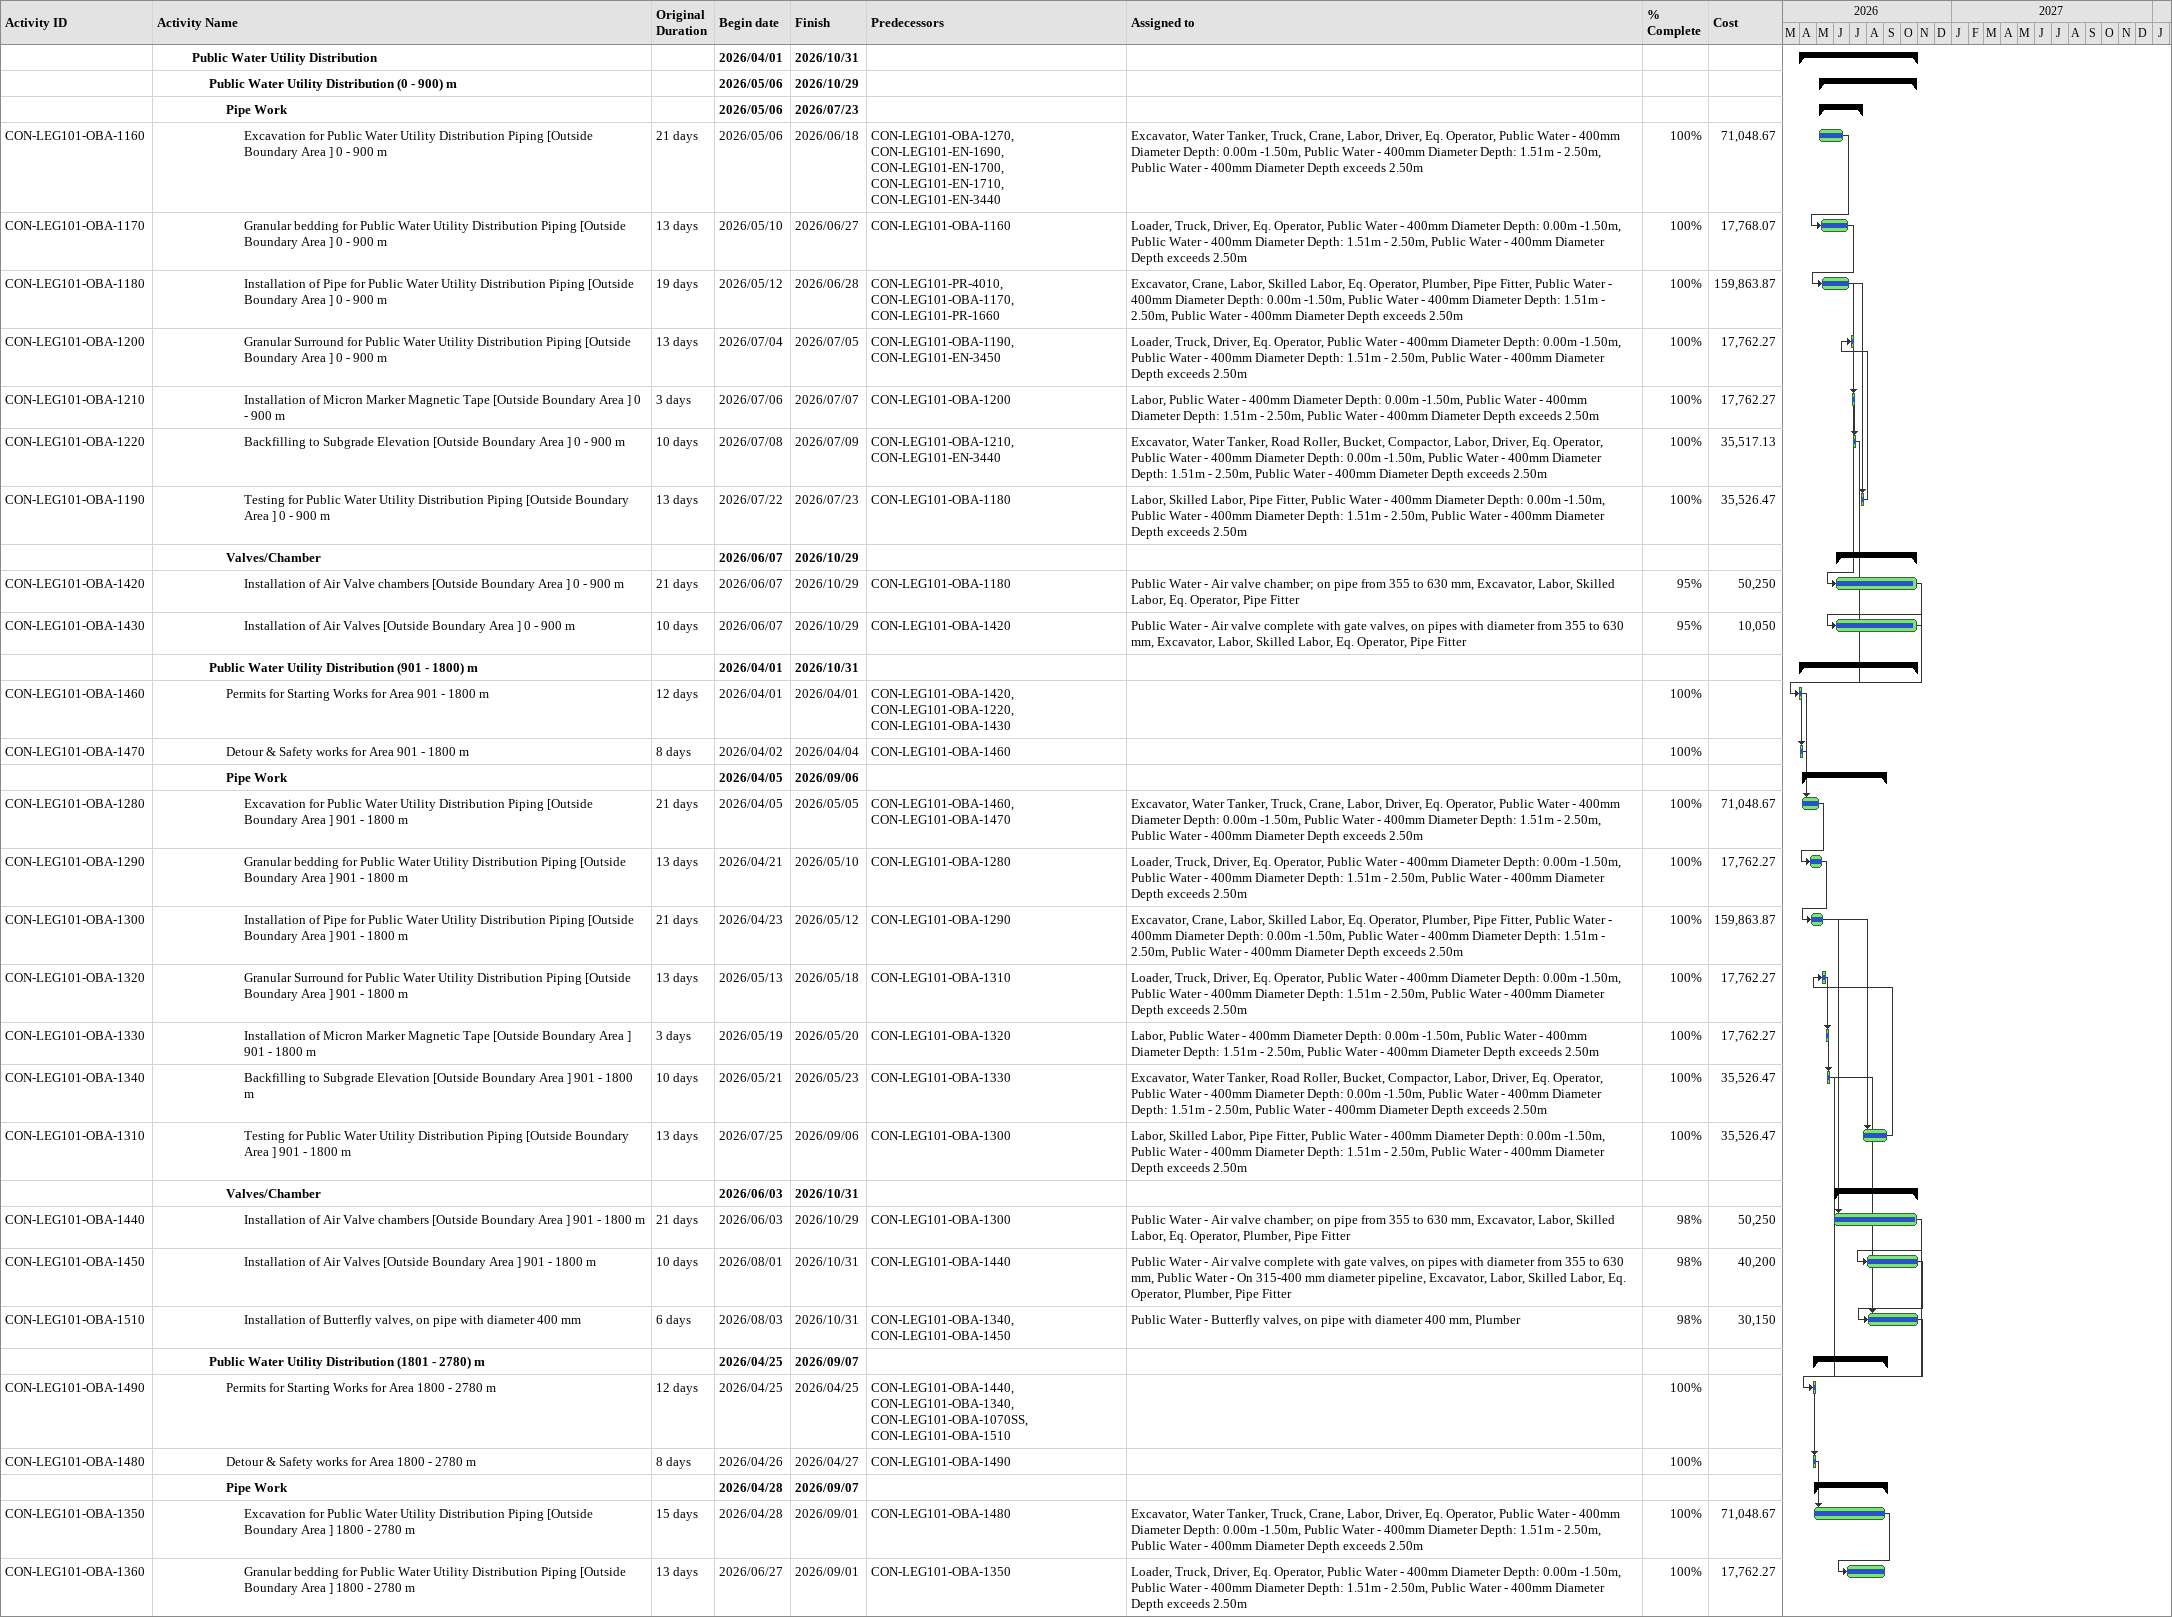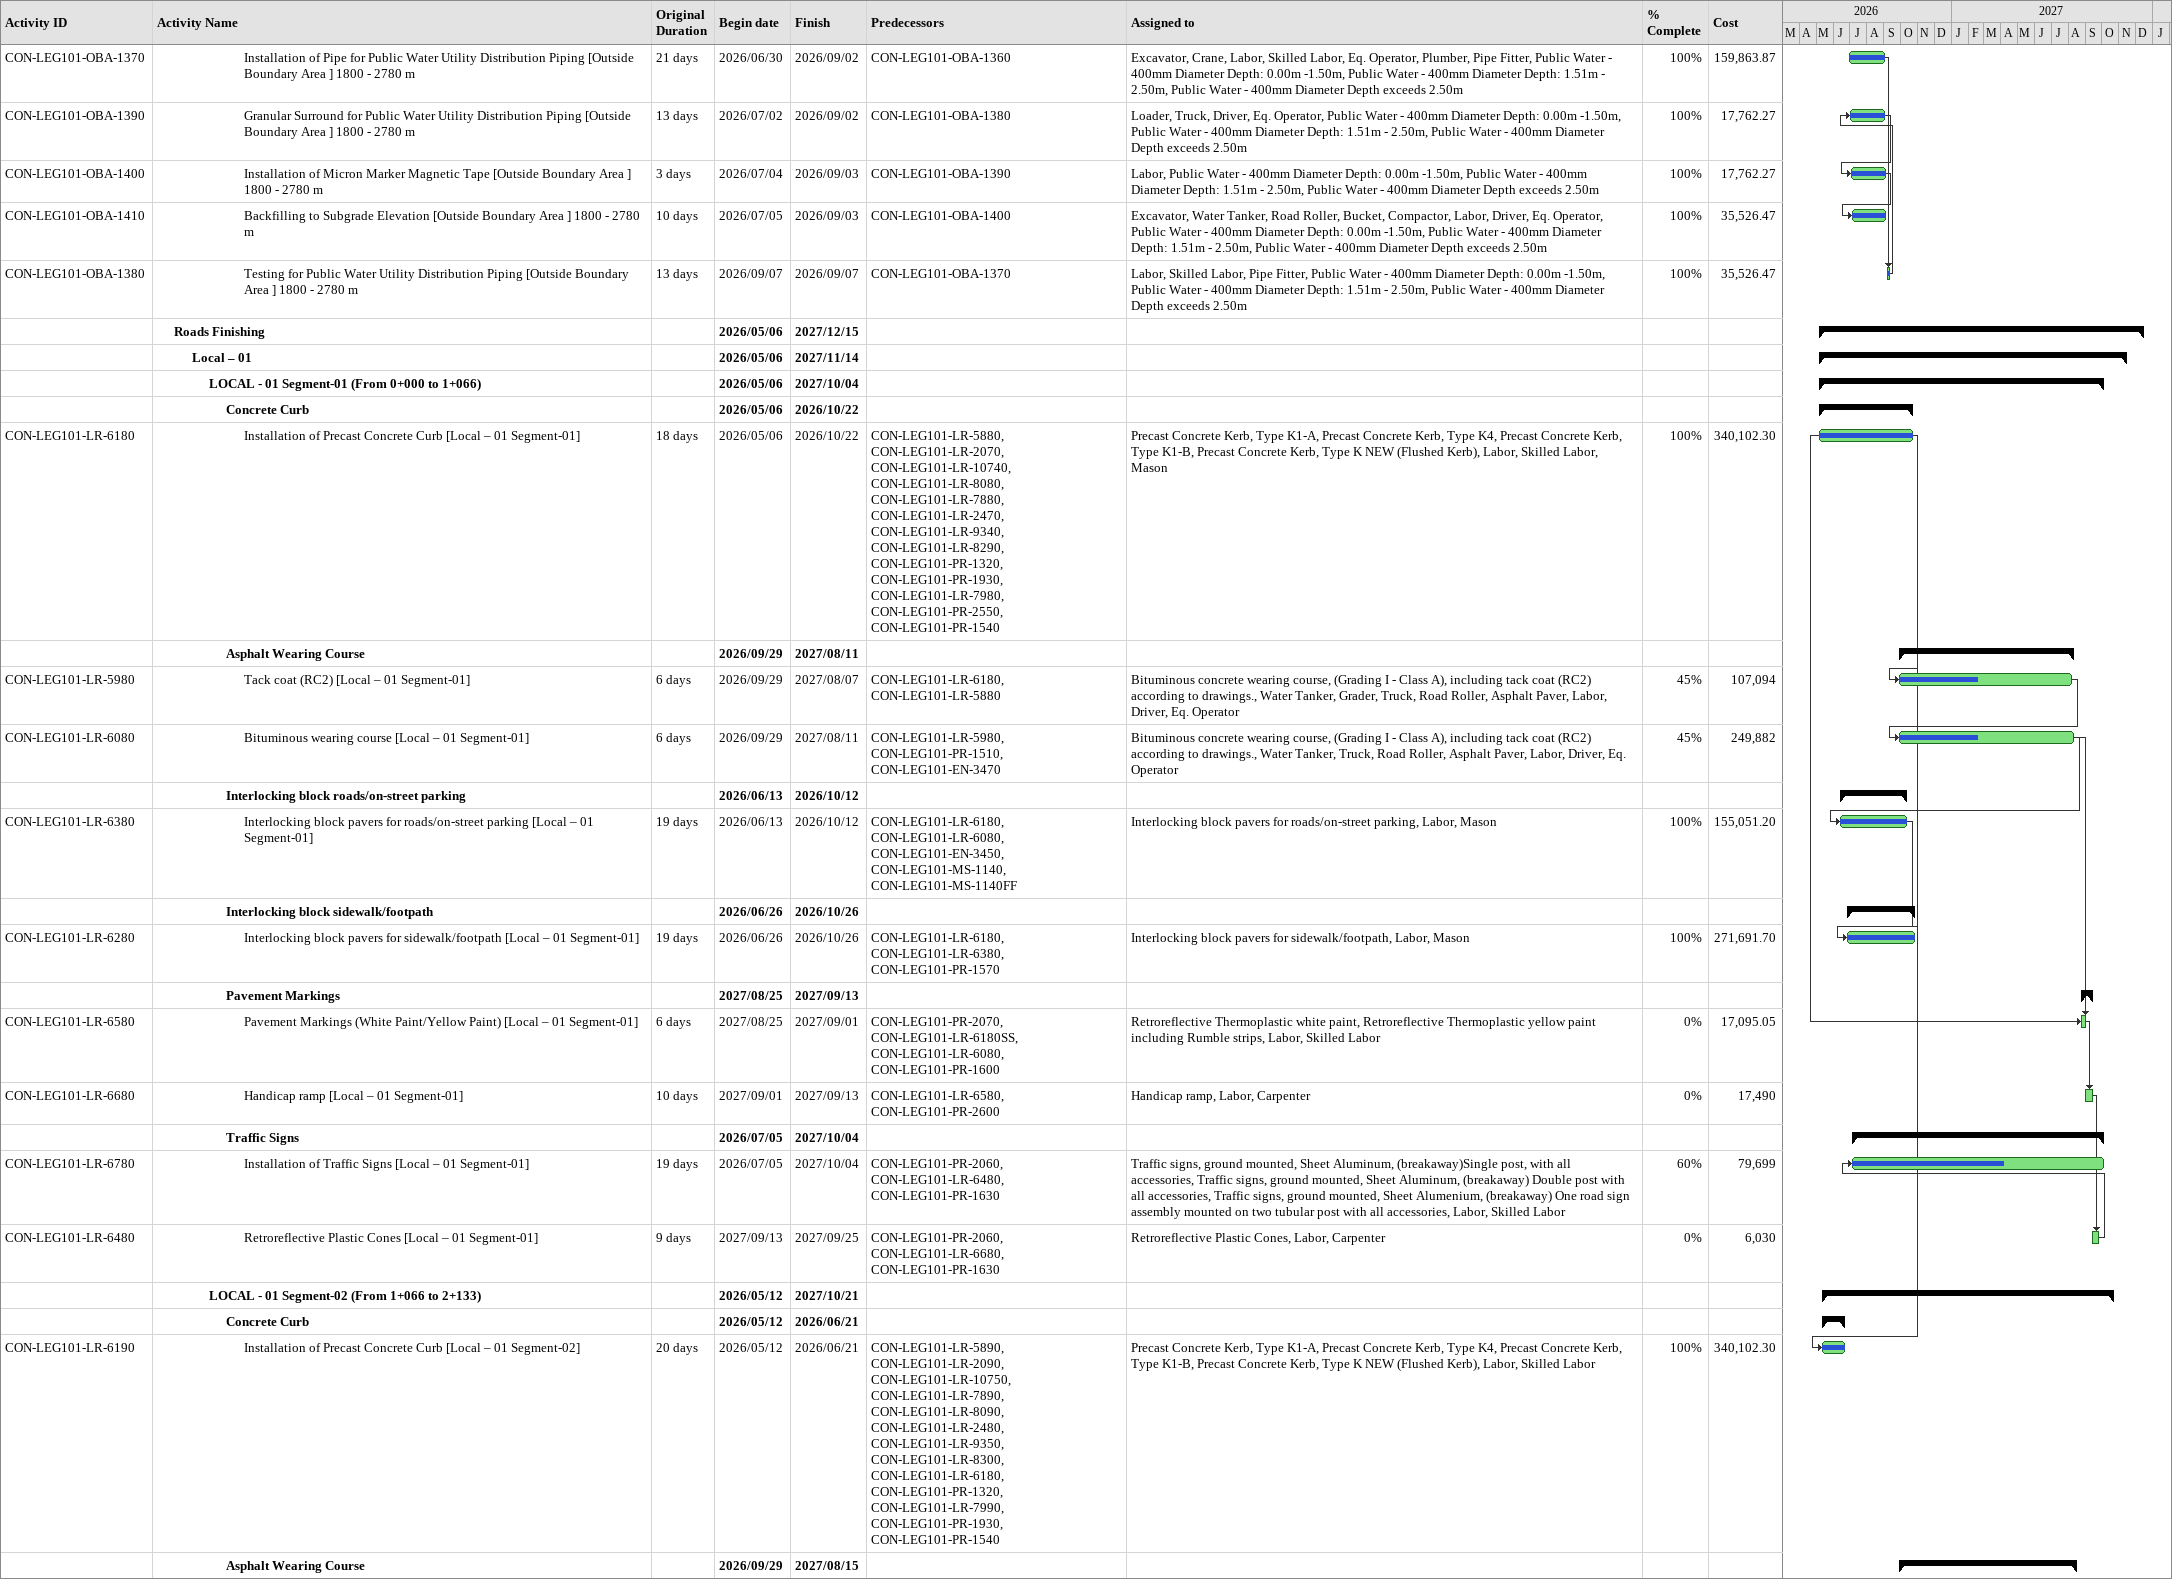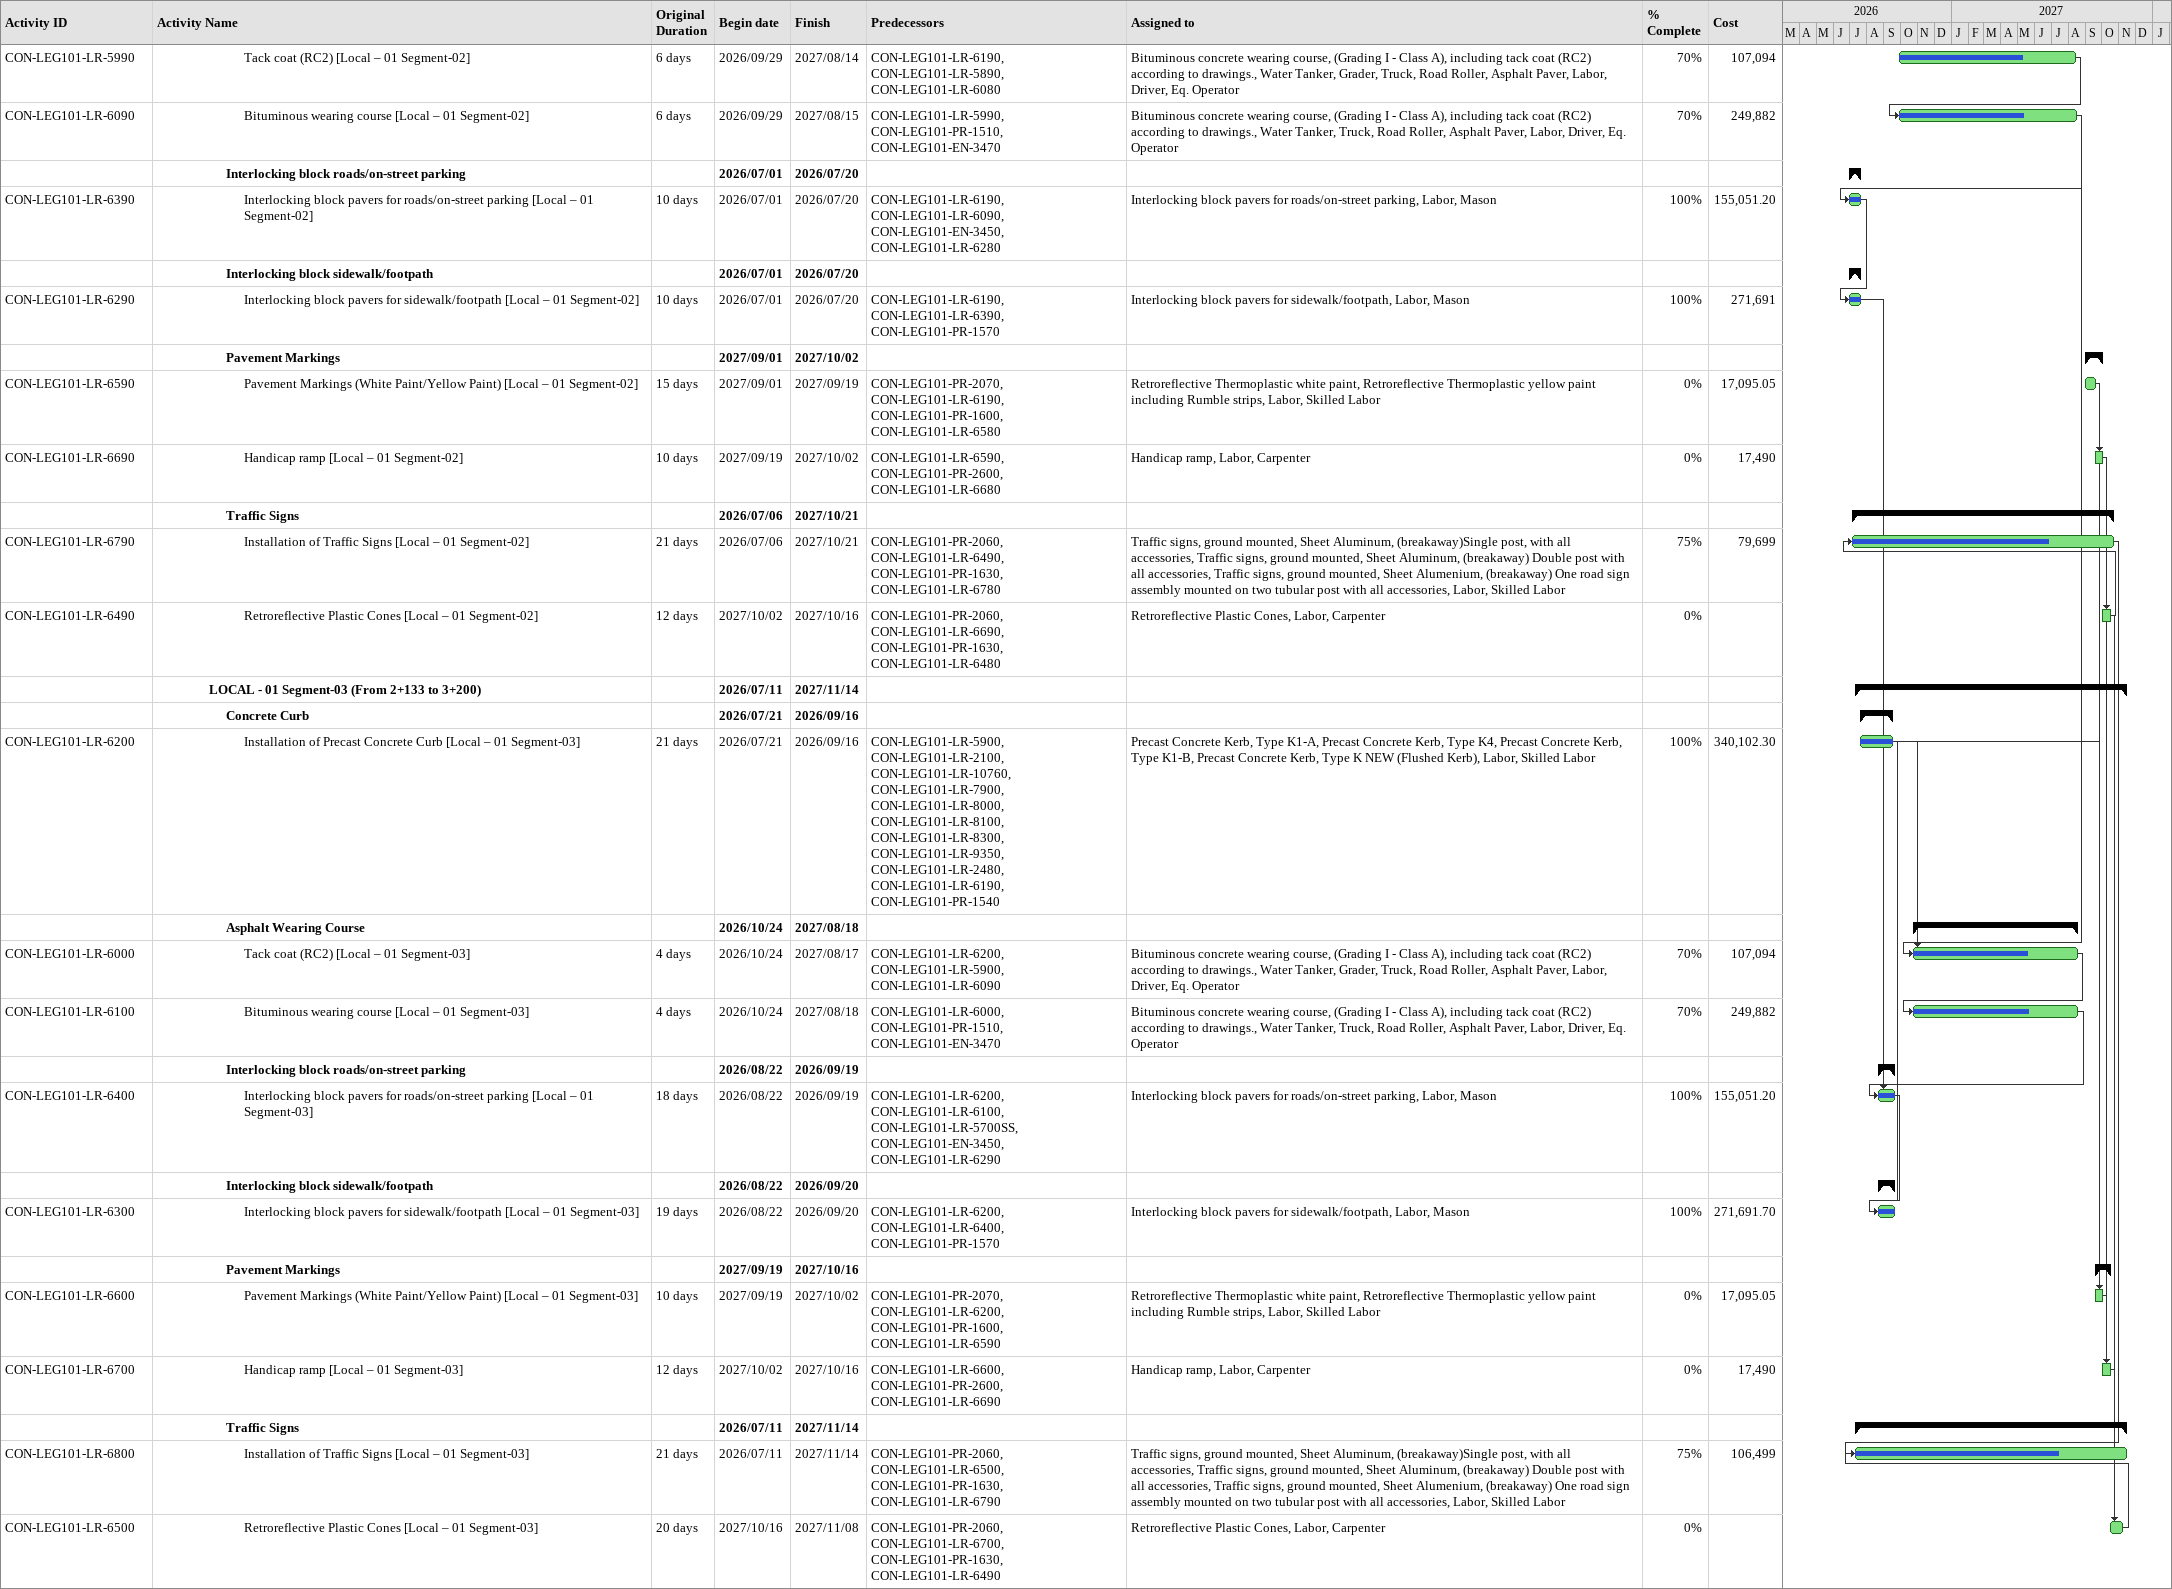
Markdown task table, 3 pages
| ID | Level | Task | Original duration | Start | Finish | Predecessors | Resources | % complete | Cost |
|---|---|---|---|---|---|---|---|---|---|
|  | 3 | **Public Water Utility Distribution** |  | 2026-04-01 | 2026-10-31 |  |  |  |  |
|  | 4 | **Public Water Utility Distribution (0 - 900) m** |  | 2026-05-06 | 2026-10-29 |  |  |  |  |
|  | 5 | **Pipe Work** |  | 2026-05-06 | 2026-07-23 |  |  |  |  |
| CON-LEG101-OBA-1160 | 6 | Excavation for Public Water Utility Distribution Piping [Outside Boundary Area ] 0 - 900 m | 21d | 2026-05-06 | 2026-06-18 | CON-LEG101-OBA-1270, CON-LEG101-EN-1690, CON-LEG101-EN-1700, CON-LEG101-EN-1710, CON-LEG101-EN-3440 | Excavator, Water Tanker, Truck, Crane, Labor, Driver, Eq. Operator, Public Water - 400mm Diameter Depth: 0.00m -1.50m, Public Water - 400mm Diameter Depth: 1.51m - 2.50m, Public Water - 400mm Diameter Depth exceeds 2.50m | 100 | 71048.67 |
| CON-LEG101-OBA-1170 | 6 | Granular bedding for Public Water Utility Distribution Piping [Outside Boundary Area ] 0 - 900 m | 13d | 2026-05-10 | 2026-06-27 | CON-LEG101-OBA-1160 | Loader, Truck, Driver, Eq. Operator, Public Water - 400mm Diameter Depth: 0.00m -1.50m, Public Water - 400mm Diameter Depth: 1.51m - 2.50m, Public Water - 400mm Diameter Depth exceeds 2.50m | 100 | 17768.07 |
| CON-LEG101-OBA-1180 | 6 | Installation of Pipe for Public Water Utility Distribution Piping [Outside Boundary Area ] 0 - 900 m | 19d | 2026-05-12 | 2026-06-28 | CON-LEG101-PR-4010, CON-LEG101-OBA-1170, CON-LEG101-PR-1660 | Excavator, Crane, Labor, Skilled Labor, Eq. Operator, Plumber, Pipe Fitter, Public Water - 400mm Diameter Depth: 0.00m -1.50m, Public Water - 400mm Diameter Depth: 1.51m - 2.50m, Public Water - 400mm Diameter Depth exceeds 2.50m | 100 | 159863.87 |
| CON-LEG101-OBA-1200 | 6 | Granular Surround for Public Water Utility Distribution Piping [Outside Boundary Area ] 0 - 900 m | 13d | 2026-07-04 | 2026-07-05 | CON-LEG101-OBA-1190, CON-LEG101-EN-3450 | Loader, Truck, Driver, Eq. Operator, Public Water - 400mm Diameter Depth: 0.00m -1.50m, Public Water - 400mm Diameter Depth: 1.51m - 2.50m, Public Water - 400mm Diameter Depth exceeds 2.50m | 100 | 17762.27 |
| CON-LEG101-OBA-1210 | 6 | Installation of Micron Marker Magnetic Tape [Outside Boundary Area ] 0 - 900 m | 3d | 2026-07-06 | 2026-07-07 | CON-LEG101-OBA-1200 | Labor, Public Water - 400mm Diameter Depth: 0.00m -1.50m, Public Water - 400mm Diameter Depth: 1.51m - 2.50m, Public Water - 400mm Diameter Depth exceeds 2.50m | 100 | 17762.27 |
| CON-LEG101-OBA-1220 | 6 | Backfilling to Subgrade Elevation [Outside Boundary Area ] 0 - 900 m | 10d | 2026-07-08 | 2026-07-09 | CON-LEG101-OBA-1210, CON-LEG101-EN-3440 | Excavator, Water Tanker, Road Roller, Bucket, Compactor, Labor, Driver, Eq. Operator, Public Water - 400mm Diameter Depth: 0.00m -1.50m, Public Water - 400mm Diameter Depth: 1.51m - 2.50m, Public Water - 400mm Diameter Depth exceeds 2.50m | 100 | 35517.13 |
| CON-LEG101-OBA-1190 | 6 | Testing for Public Water Utility Distribution Piping [Outside Boundary Area ] 0 - 900 m | 13d | 2026-07-22 | 2026-07-23 | CON-LEG101-OBA-1180 | Labor, Skilled Labor, Pipe Fitter, Public Water - 400mm Diameter Depth: 0.00m -1.50m, Public Water - 400mm Diameter Depth: 1.51m - 2.50m, Public Water - 400mm Diameter Depth exceeds 2.50m | 100 | 35526.47 |
|  | 5 | **Valves/Chamber** |  | 2026-06-07 | 2026-10-29 |  |  |  |  |
| CON-LEG101-OBA-1420 | 6 | Installation of Air Valve chambers [Outside Boundary Area ] 0 - 900 m | 21d | 2026-06-07 | 2026-10-29 | CON-LEG101-OBA-1180 | Public Water - Air valve chamber; on pipe from 355 to 630 mm, Excavator, Labor, Skilled Labor, Eq. Operator, Pipe Fitter | 95 | 50250 |
| CON-LEG101-OBA-1430 | 6 | Installation of Air Valves [Outside Boundary Area ] 0 - 900 m | 10d | 2026-06-07 | 2026-10-29 | CON-LEG101-OBA-1420 | Public Water - Air valve complete with gate valves, on pipes with diameter from 355 to 630 mm, Excavator, Labor, Skilled Labor, Eq. Operator, Pipe Fitter | 95 | 10050 |
|  | 4 | **Public Water Utility Distribution (901 - 1800) m** |  | 2026-04-01 | 2026-10-31 |  |  |  |  |
| CON-LEG101-OBA-1460 | 5 | Permits for Starting Works for Area 901 - 1800 m | 12d | 2026-04-01 | 2026-04-01 | CON-LEG101-OBA-1420, CON-LEG101-OBA-1220, CON-LEG101-OBA-1430 |  | 100 |  |
| CON-LEG101-OBA-1470 | 5 | Detour & Safety works for Area 901 - 1800 m | 8d | 2026-04-02 | 2026-04-04 | CON-LEG101-OBA-1460 |  | 100 |  |
|  | 5 | **Pipe Work** |  | 2026-04-05 | 2026-09-06 |  |  |  |  |
| CON-LEG101-OBA-1280 | 6 | Excavation for Public Water Utility Distribution Piping [Outside Boundary Area ] 901 - 1800 m | 21d | 2026-04-05 | 2026-05-05 | CON-LEG101-OBA-1460, CON-LEG101-OBA-1470 | Excavator, Water Tanker, Truck, Crane, Labor, Driver, Eq. Operator, Public Water - 400mm Diameter Depth: 0.00m -1.50m, Public Water - 400mm Diameter Depth: 1.51m - 2.50m, Public Water - 400mm Diameter Depth exceeds 2.50m | 100 | 71048.67 |
| CON-LEG101-OBA-1290 | 6 | Granular bedding for Public Water Utility Distribution Piping [Outside Boundary Area ] 901 - 1800 m | 13d | 2026-04-21 | 2026-05-10 | CON-LEG101-OBA-1280 | Loader, Truck, Driver, Eq. Operator, Public Water - 400mm Diameter Depth: 0.00m -1.50m, Public Water - 400mm Diameter Depth: 1.51m - 2.50m, Public Water - 400mm Diameter Depth exceeds 2.50m | 100 | 17762.27 |
| CON-LEG101-OBA-1300 | 6 | Installation of Pipe for Public Water Utility Distribution Piping [Outside Boundary Area ] 901 - 1800 m | 21d | 2026-04-23 | 2026-05-12 | CON-LEG101-OBA-1290 | Excavator, Crane, Labor, Skilled Labor, Eq. Operator, Plumber, Pipe Fitter, Public Water - 400mm Diameter Depth: 0.00m -1.50m, Public Water - 400mm Diameter Depth: 1.51m - 2.50m, Public Water - 400mm Diameter Depth exceeds 2.50m | 100 | 159863.87 |
| CON-LEG101-OBA-1320 | 6 | Granular Surround for Public Water Utility Distribution Piping [Outside Boundary Area ] 901 - 1800 m | 13d | 2026-05-13 | 2026-05-18 | CON-LEG101-OBA-1310 | Loader, Truck, Driver, Eq. Operator, Public Water - 400mm Diameter Depth: 0.00m -1.50m, Public Water - 400mm Diameter Depth: 1.51m - 2.50m, Public Water - 400mm Diameter Depth exceeds 2.50m | 100 | 17762.27 |
| CON-LEG101-OBA-1330 | 6 | Installation of Micron Marker Magnetic Tape [Outside Boundary Area ] 901 - 1800 m | 3d | 2026-05-19 | 2026-05-20 | CON-LEG101-OBA-1320 | Labor, Public Water - 400mm Diameter Depth: 0.00m -1.50m, Public Water - 400mm Diameter Depth: 1.51m - 2.50m, Public Water - 400mm Diameter Depth exceeds 2.50m | 100 | 17762.27 |
| CON-LEG101-OBA-1340 | 6 | Backfilling to Subgrade Elevation [Outside Boundary Area ] 901 - 1800 m | 10d | 2026-05-21 | 2026-05-23 | CON-LEG101-OBA-1330 | Excavator, Water Tanker, Road Roller, Bucket, Compactor, Labor, Driver, Eq. Operator, Public Water - 400mm Diameter Depth: 0.00m -1.50m, Public Water - 400mm Diameter Depth: 1.51m - 2.50m, Public Water - 400mm Diameter Depth exceeds 2.50m | 100 | 35526.47 |
| CON-LEG101-OBA-1310 | 6 | Testing for Public Water Utility Distribution Piping [Outside Boundary Area ] 901 - 1800 m | 13d | 2026-07-25 | 2026-09-06 | CON-LEG101-OBA-1300 | Labor, Skilled Labor, Pipe Fitter, Public Water - 400mm Diameter Depth: 0.00m -1.50m, Public Water - 400mm Diameter Depth: 1.51m - 2.50m, Public Water - 400mm Diameter Depth exceeds 2.50m | 100 | 35526.47 |
|  | 5 | **Valves/Chamber** |  | 2026-06-03 | 2026-10-31 |  |  |  |  |
| CON-LEG101-OBA-1440 | 6 | Installation of Air Valve chambers [Outside Boundary Area ] 901 - 1800 m | 21d | 2026-06-03 | 2026-10-29 | CON-LEG101-OBA-1300 | Public Water - Air valve chamber; on pipe from 355 to 630 mm, Excavator, Labor, Skilled Labor, Eq. Operator, Plumber, Pipe Fitter | 98 | 50250 |
| CON-LEG101-OBA-1450 | 6 | Installation of Air Valves [Outside Boundary Area ] 901 - 1800 m | 10d | 2026-08-01 | 2026-10-31 | CON-LEG101-OBA-1440 | Public Water - Air valve complete with gate valves, on pipes with diameter from 355 to 630 mm, Public Water - On 315-400 mm diameter pipeline, Excavator, Labor, Skilled Labor, Eq. Operator, Plumber, Pipe Fitter | 98 | 40200 |
| CON-LEG101-OBA-1510 | 6 | Installation of Butterfly valves, on pipe with diameter 400 mm | 6d | 2026-08-03 | 2026-10-31 | CON-LEG101-OBA-1340, CON-LEG101-OBA-1450 | Public Water - Butterfly valves, on pipe with diameter 400 mm, Plumber | 98 | 30150 |
|  | 4 | **Public Water Utility Distribution (1801 - 2780) m** |  | 2026-04-25 | 2026-09-07 |  |  |  |  |
| CON-LEG101-OBA-1490 | 5 | Permits for Starting Works for Area 1800 - 2780 m | 12d | 2026-04-25 | 2026-04-25 | CON-LEG101-OBA-1440, CON-LEG101-OBA-1340, CON-LEG101-OBA-1070SS, CON-LEG101-OBA-1510 |  | 100 |  |
| CON-LEG101-OBA-1480 | 5 | Detour & Safety works for Area 1800 - 2780 m | 8d | 2026-04-26 | 2026-04-27 | CON-LEG101-OBA-1490 |  | 100 |  |
|  | 5 | **Pipe Work** |  | 2026-04-28 | 2026-09-07 |  |  |  |  |
| CON-LEG101-OBA-1350 | 6 | Excavation for Public Water Utility Distribution Piping [Outside Boundary Area ] 1800 - 2780 m | 15d | 2026-04-28 | 2026-09-01 | CON-LEG101-OBA-1480 | Excavator, Water Tanker, Truck, Crane, Labor, Driver, Eq. Operator, Public Water - 400mm Diameter Depth: 0.00m -1.50m, Public Water - 400mm Diameter Depth: 1.51m - 2.50m, Public Water - 400mm Diameter Depth exceeds 2.50m | 100 | 71048.67 |
| CON-LEG101-OBA-1360 | 6 | Granular bedding for Public Water Utility Distribution Piping [Outside Boundary Area ] 1800 - 2780 m | 13d | 2026-06-27 | 2026-09-01 | CON-LEG101-OBA-1350 | Loader, Truck, Driver, Eq. Operator, Public Water - 400mm Diameter Depth: 0.00m -1.50m, Public Water - 400mm Diameter Depth: 1.51m - 2.50m, Public Water - 400mm Diameter Depth exceeds 2.50m | 100 | 17762.27 |
| CON-LEG101-OBA-1370 | 6 | Installation of Pipe for Public Water Utility Distribution Piping [Outside Boundary Area ] 1800 - 2780 m | 21d | 2026-06-30 | 2026-09-02 | CON-LEG101-OBA-1360 | Excavator, Crane, Labor, Skilled Labor, Eq. Operator, Plumber, Pipe Fitter, Public Water - 400mm Diameter Depth: 0.00m -1.50m, Public Water - 400mm Diameter Depth: 1.51m - 2.50m, Public Water - 400mm Diameter Depth exceeds 2.50m | 100 | 159863.87 |
| CON-LEG101-OBA-1390 | 6 | Granular Surround for Public Water Utility Distribution Piping [Outside Boundary Area ] 1800 - 2780 m | 13d | 2026-07-02 | 2026-09-02 | CON-LEG101-OBA-1380 | Loader, Truck, Driver, Eq. Operator, Public Water - 400mm Diameter Depth: 0.00m -1.50m, Public Water - 400mm Diameter Depth: 1.51m - 2.50m, Public Water - 400mm Diameter Depth exceeds 2.50m | 100 | 17762.27 |
| CON-LEG101-OBA-1400 | 6 | Installation of Micron Marker Magnetic Tape [Outside Boundary Area ] 1800 - 2780 m | 3d | 2026-07-04 | 2026-09-03 | CON-LEG101-OBA-1390 | Labor, Public Water - 400mm Diameter Depth: 0.00m -1.50m, Public Water - 400mm Diameter Depth: 1.51m - 2.50m, Public Water - 400mm Diameter Depth exceeds 2.50m | 100 | 17762.27 |
| CON-LEG101-OBA-1410 | 6 | Backfilling to Subgrade Elevation [Outside Boundary Area ] 1800 - 2780 m | 10d | 2026-07-05 | 2026-09-03 | CON-LEG101-OBA-1400 | Excavator, Water Tanker, Road Roller, Bucket, Compactor, Labor, Driver, Eq. Operator, Public Water - 400mm Diameter Depth: 0.00m -1.50m, Public Water - 400mm Diameter Depth: 1.51m - 2.50m, Public Water - 400mm Diameter Depth exceeds 2.50m | 100 | 35526.47 |
| CON-LEG101-OBA-1380 | 6 | Testing for Public Water Utility Distribution Piping [Outside Boundary Area ] 1800 - 2780 m | 13d | 2026-09-07 | 2026-09-07 | CON-LEG101-OBA-1370 | Labor, Skilled Labor, Pipe Fitter, Public Water - 400mm Diameter Depth: 0.00m -1.50m, Public Water - 400mm Diameter Depth: 1.51m - 2.50m, Public Water - 400mm Diameter Depth exceeds 2.50m | 100 | 35526.47 |
|  | 2 | **Roads Finishing** |  | 2026-05-06 | 2027-12-15 |  |  |  |  |
|  | 3 | **Local – 01** |  | 2026-05-06 | 2027-11-14 |  |  |  |  |
|  | 4 | **LOCAL - 01 Segment-01 (From 0+000 to 1+066)** |  | 2026-05-06 | 2027-10-04 |  |  |  |  |
|  | 5 | **Concrete Curb** |  | 2026-05-06 | 2026-10-22 |  |  |  |  |
| CON-LEG101-LR-6180 | 6 | Installation of Precast Concrete Curb [Local – 01 Segment-01] | 18d | 2026-05-06 | 2026-10-22 | CON-LEG101-LR-5880, CON-LEG101-LR-2070, CON-LEG101-LR-10740, CON-LEG101-LR-8080, CON-LEG101-LR-7880, CON-LEG101-LR-2470, CON-LEG101-LR-9340, CON-LEG101-LR-8290, CON-LEG101-PR-1320, CON-LEG101-PR-1930, CON-LEG101-LR-7980, CON-LEG101-PR-2550, CON-LEG101-PR-1540 | Precast Concrete Kerb, Type K1-A, Precast Concrete Kerb, Type K4, Precast Concrete Kerb, Type K1-B, Precast Concrete Kerb, Type K NEW (Flushed Kerb), Labor, Skilled Labor, Mason | 100 | 340102.30 |
|  | 5 | **Asphalt Wearing Course** |  | 2026-09-29 | 2027-08-11 |  |  |  |  |
| CON-LEG101-LR-5980 | 6 | Tack coat (RC2) [Local – 01 Segment-01] | 6d | 2026-09-29 | 2027-08-07 | CON-LEG101-LR-6180, CON-LEG101-LR-5880 | Bituminous concrete wearing course, (Grading I - Class A), including tack coat (RC2) according to drawings., Water Tanker, Grader, Truck, Road Roller, Asphalt Paver, Labor, Driver, Eq. Operator | 45 | 107094 |
| CON-LEG101-LR-6080 | 6 | Bituminous wearing course [Local – 01 Segment-01] | 6d | 2026-09-29 | 2027-08-11 | CON-LEG101-LR-5980, CON-LEG101-PR-1510, CON-LEG101-EN-3470 | Bituminous concrete wearing course, (Grading I - Class A), including tack coat (RC2) according to drawings., Water Tanker, Truck, Road Roller, Asphalt Paver, Labor, Driver, Eq. Operator | 45 | 249882 |
|  | 5 | **Interlocking block roads/on-street parking** |  | 2026-06-13 | 2026-10-12 |  |  |  |  |
| CON-LEG101-LR-6380 | 6 | Interlocking block pavers for roads/on-street parking [Local – 01 Segment-01] | 19d | 2026-06-13 | 2026-10-12 | CON-LEG101-LR-6180, CON-LEG101-LR-6080, CON-LEG101-EN-3450, CON-LEG101-MS-1140, CON-LEG101-MS-1140FF | Interlocking block pavers for roads/on-street parking, Labor, Mason | 100 | 155051.20 |
|  | 5 | **Interlocking block sidewalk/footpath** |  | 2026-06-26 | 2026-10-26 |  |  |  |  |
| CON-LEG101-LR-6280 | 6 | Interlocking block pavers for sidewalk/footpath [Local – 01 Segment-01] | 19d | 2026-06-26 | 2026-10-26 | CON-LEG101-LR-6180, CON-LEG101-LR-6380, CON-LEG101-PR-1570 | Interlocking block pavers for sidewalk/footpath, Labor, Mason | 100 | 271691.70 |
|  | 5 | **Pavement Markings** |  | 2027-08-25 | 2027-09-13 |  |  |  |  |
| CON-LEG101-LR-6580 | 6 | Pavement Markings (White Paint/Yellow Paint) [Local – 01 Segment-01] | 6d | 2027-08-25 | 2027-09-01 | CON-LEG101-PR-2070, CON-LEG101-LR-6180SS, CON-LEG101-LR-6080, CON-LEG101-PR-1600 | Retroreflective Thermoplastic white paint, Retroreflective Thermoplastic yellow paint including Rumble strips, Labor, Skilled Labor | 0 | 17095.05 |
| CON-LEG101-LR-6680 | 6 | Handicap ramp [Local – 01 Segment-01] | 10d | 2027-09-01 | 2027-09-13 | CON-LEG101-LR-6580, CON-LEG101-PR-2600 | Handicap ramp, Labor, Carpenter | 0 | 17490 |
|  | 5 | **Traffic Signs** |  | 2026-07-05 | 2027-10-04 |  |  |  |  |
| CON-LEG101-LR-6780 | 6 | Installation of Traffic Signs [Local – 01 Segment-01] | 19d | 2026-07-05 | 2027-10-04 | CON-LEG101-PR-2060, CON-LEG101-LR-6480, CON-LEG101-PR-1630 | Traffic signs, ground mounted, Sheet Aluminum, (breakaway)Single post, with all accessories, Traffic signs, ground mounted, Sheet Aluminum, (breakaway) Double post with all accessories, Traffic signs, ground mounted, Sheet Alumenium, (breakaway) One road sign assembly mounted on two tubular post with all accessories, Labor, Skilled Labor | 60 | 79699 |
| CON-LEG101-LR-6480 | 6 | Retroreflective Plastic Cones [Local – 01 Segment-01] | 9d | 2027-09-13 | 2027-09-25 | CON-LEG101-PR-2060, CON-LEG101-LR-6680, CON-LEG101-PR-1630 | Retroreflective Plastic Cones, Labor, Carpenter | 0 | 6030 |
|  | 4 | **LOCAL - 01 Segment-02 (From 1+066 to 2+133)** |  | 2026-05-12 | 2027-10-21 |  |  |  |  |
|  | 5 | **Concrete Curb** |  | 2026-05-12 | 2026-06-21 |  |  |  |  |
| CON-LEG101-LR-6190 | 6 | Installation of Precast Concrete Curb [Local – 01 Segment-02] | 20d | 2026-05-12 | 2026-06-21 | CON-LEG101-LR-5890, CON-LEG101-LR-2090, CON-LEG101-LR-10750, CON-LEG101-LR-7890, CON-LEG101-LR-8090, CON-LEG101-LR-2480, CON-LEG101-LR-9350, CON-LEG101-LR-8300, CON-LEG101-LR-6180, CON-LEG101-PR-1320, CON-LEG101-LR-7990, CON-LEG101-PR-1930, CON-LEG101-PR-1540 | Precast Concrete Kerb, Type K1-A, Precast Concrete Kerb, Type K4, Precast Concrete Kerb, Type K1-B, Precast Concrete Kerb, Type K NEW (Flushed Kerb), Labor, Skilled Labor | 100 | 340102.30 |
|  | 5 | **Asphalt Wearing Course** |  | 2026-09-29 | 2027-08-15 |  |  |  |  |
| CON-LEG101-LR-5990 | 6 | Tack coat (RC2) [Local – 01 Segment-02] | 6d | 2026-09-29 | 2027-08-14 | CON-LEG101-LR-6190, CON-LEG101-LR-5890, CON-LEG101-LR-6080 | Bituminous concrete wearing course, (Grading I - Class A), including tack coat (RC2) according to drawings., Water Tanker, Grader, Truck, Road Roller, Asphalt Paver, Labor, Driver, Eq. Operator | 70 | 107094 |
| CON-LEG101-LR-6090 | 6 | Bituminous wearing course [Local – 01 Segment-02] | 6d | 2026-09-29 | 2027-08-15 | CON-LEG101-LR-5990, CON-LEG101-PR-1510, CON-LEG101-EN-3470 | Bituminous concrete wearing course, (Grading I - Class A), including tack coat (RC2) according to drawings., Water Tanker, Truck, Road Roller, Asphalt Paver, Labor, Driver, Eq. Operator | 70 | 249882 |
|  | 5 | **Interlocking block roads/on-street parking** |  | 2026-07-01 | 2026-07-20 |  |  |  |  |
| CON-LEG101-LR-6390 | 6 | Interlocking block pavers for roads/on-street parking [Local – 01 Segment-02] | 10d | 2026-07-01 | 2026-07-20 | CON-LEG101-LR-6190, CON-LEG101-LR-6090, CON-LEG101-EN-3450, CON-LEG101-LR-6280 | Interlocking block pavers for roads/on-street parking, Labor, Mason | 100 | 155051.20 |
|  | 5 | **Interlocking block sidewalk/footpath** |  | 2026-07-01 | 2026-07-20 |  |  |  |  |
| CON-LEG101-LR-6290 | 6 | Interlocking block pavers for sidewalk/footpath [Local – 01 Segment-02] | 10d | 2026-07-01 | 2026-07-20 | CON-LEG101-LR-6190, CON-LEG101-LR-6390, CON-LEG101-PR-1570 | Interlocking block pavers for sidewalk/footpath, Labor, Mason | 100 | 271691 |
|  | 5 | **Pavement Markings** |  | 2027-09-01 | 2027-10-02 |  |  |  |  |
| CON-LEG101-LR-6590 | 6 | Pavement Markings (White Paint/Yellow Paint) [Local – 01 Segment-02] | 15d | 2027-09-01 | 2027-09-19 | CON-LEG101-PR-2070, CON-LEG101-LR-6190, CON-LEG101-PR-1600, CON-LEG101-LR-6580 | Retroreflective Thermoplastic white paint, Retroreflective Thermoplastic yellow paint including Rumble strips, Labor, Skilled Labor | 0 | 17095.05 |
| CON-LEG101-LR-6690 | 6 | Handicap ramp [Local – 01 Segment-02] | 10d | 2027-09-19 | 2027-10-02 | CON-LEG101-LR-6590, CON-LEG101-PR-2600, CON-LEG101-LR-6680 | Handicap ramp, Labor, Carpenter | 0 | 17490 |
|  | 5 | **Traffic Signs** |  | 2026-07-06 | 2027-10-21 |  |  |  |  |
| CON-LEG101-LR-6790 | 6 | Installation of Traffic Signs [Local – 01 Segment-02] | 21d | 2026-07-06 | 2027-10-21 | CON-LEG101-PR-2060, CON-LEG101-LR-6490, CON-LEG101-PR-1630, CON-LEG101-LR-6780 | Traffic signs, ground mounted, Sheet Aluminum, (breakaway)Single post, with all accessories, Traffic signs, ground mounted, Sheet Aluminum, (breakaway) Double post with all accessories, Traffic signs, ground mounted, Sheet Alumenium, (breakaway) One road sign assembly mounted on two tubular post with all accessories, Labor, Skilled Labor | 75 | 79699 |
| CON-LEG101-LR-6490 | 6 | Retroreflective Plastic Cones [Local – 01 Segment-02] | 12d | 2027-10-02 | 2027-10-16 | CON-LEG101-PR-2060, CON-LEG101-LR-6690, CON-LEG101-PR-1630, CON-LEG101-LR-6480 | Retroreflective Plastic Cones, Labor, Carpenter | 0 |  |
|  | 4 | **LOCAL - 01 Segment-03 (From 2+133 to 3+200)** |  | 2026-07-11 | 2027-11-14 |  |  |  |  |
|  | 5 | **Concrete Curb** |  | 2026-07-21 | 2026-09-16 |  |  |  |  |
| CON-LEG101-LR-6200 | 6 | Installation of Precast Concrete Curb [Local – 01 Segment-03] | 21d | 2026-07-21 | 2026-09-16 | CON-LEG101-LR-5900, CON-LEG101-LR-2100, CON-LEG101-LR-10760, CON-LEG101-LR-7900, CON-LEG101-LR-8000, CON-LEG101-LR-8100, CON-LEG101-LR-8300, CON-LEG101-LR-9350, CON-LEG101-LR-2480, CON-LEG101-LR-6190, CON-LEG101-PR-1540 | Precast Concrete Kerb, Type K1-A, Precast Concrete Kerb, Type K4, Precast Concrete Kerb, Type K1-B, Precast Concrete Kerb, Type K NEW (Flushed Kerb), Labor, Skilled Labor | 100 | 340102.30 |
|  | 5 | **Asphalt Wearing Course** |  | 2026-10-24 | 2027-08-18 |  |  |  |  |
| CON-LEG101-LR-6000 | 6 | Tack coat (RC2) [Local – 01 Segment-03] | 4d | 2026-10-24 | 2027-08-17 | CON-LEG101-LR-6200, CON-LEG101-LR-5900, CON-LEG101-LR-6090 | Bituminous concrete wearing course, (Grading I - Class A), including tack coat (RC2) according to drawings., Water Tanker, Grader, Truck, Road Roller, Asphalt Paver, Labor, Driver, Eq. Operator | 70 | 107094 |
| CON-LEG101-LR-6100 | 6 | Bituminous wearing course [Local – 01 Segment-03] | 4d | 2026-10-24 | 2027-08-18 | CON-LEG101-LR-6000, CON-LEG101-PR-1510, CON-LEG101-EN-3470 | Bituminous concrete wearing course, (Grading I - Class A), including tack coat (RC2) according to drawings., Water Tanker, Truck, Road Roller, Asphalt Paver, Labor, Driver, Eq. Operator | 70 | 249882 |
|  | 5 | **Interlocking block roads/on-street parking** |  | 2026-08-22 | 2026-09-19 |  |  |  |  |
| CON-LEG101-LR-6400 | 6 | Interlocking block pavers for roads/on-street parking [Local – 01 Segment-03] | 18d | 2026-08-22 | 2026-09-19 | CON-LEG101-LR-6200, CON-LEG101-LR-6100, CON-LEG101-LR-5700SS, CON-LEG101-EN-3450, CON-LEG101-LR-6290 | Interlocking block pavers for roads/on-street parking, Labor, Mason | 100 | 155051.20 |
|  | 5 | **Interlocking block sidewalk/footpath** |  | 2026-08-22 | 2026-09-20 |  |  |  |  |
| CON-LEG101-LR-6300 | 6 | Interlocking block pavers for sidewalk/footpath [Local – 01 Segment-03] | 19d | 2026-08-22 | 2026-09-20 | CON-LEG101-LR-6200, CON-LEG101-LR-6400, CON-LEG101-PR-1570 | Interlocking block pavers for sidewalk/footpath, Labor, Mason | 100 | 271691.70 |
|  | 5 | **Pavement Markings** |  | 2027-09-19 | 2027-10-16 |  |  |  |  |
| CON-LEG101-LR-6600 | 6 | Pavement Markings (White Paint/Yellow Paint) [Local – 01 Segment-03] | 10d | 2027-09-19 | 2027-10-02 | CON-LEG101-PR-2070, CON-LEG101-LR-6200, CON-LEG101-PR-1600, CON-LEG101-LR-6590 | Retroreflective Thermoplastic white paint, Retroreflective Thermoplastic yellow paint including Rumble strips, Labor, Skilled Labor | 0 | 17095.05 |
| CON-LEG101-LR-6700 | 6 | Handicap ramp [Local – 01 Segment-03] | 12d | 2027-10-02 | 2027-10-16 | CON-LEG101-LR-6600, CON-LEG101-PR-2600, CON-LEG101-LR-6690 | Handicap ramp, Labor, Carpenter | 0 | 17490 |
|  | 5 | **Traffic Signs** |  | 2026-07-11 | 2027-11-14 |  |  |  |  |
| CON-LEG101-LR-6800 | 6 | Installation of Traffic Signs [Local – 01 Segment-03] | 21d | 2026-07-11 | 2027-11-14 | CON-LEG101-PR-2060, CON-LEG101-LR-6500, CON-LEG101-PR-1630, CON-LEG101-LR-6790 | Traffic signs, ground mounted, Sheet Aluminum, (breakaway)Single post, with all accessories, Traffic signs, ground mounted, Sheet Aluminum, (breakaway) Double post with all accessories, Traffic signs, ground mounted, Sheet Alumenium, (breakaway) One road sign assembly mounted on two tubular post with all accessories, Labor, Skilled Labor | 75 | 106499 |
| CON-LEG101-LR-6500 | 6 | Retroreflective Plastic Cones [Local – 01 Segment-03] | 20d | 2027-10-16 | 2027-11-08 | CON-LEG101-PR-2060, CON-LEG101-LR-6700, CON-LEG101-PR-1630, CON-LEG101-LR-6490 | Retroreflective Plastic Cones, Labor, Carpenter | 0 |  |
